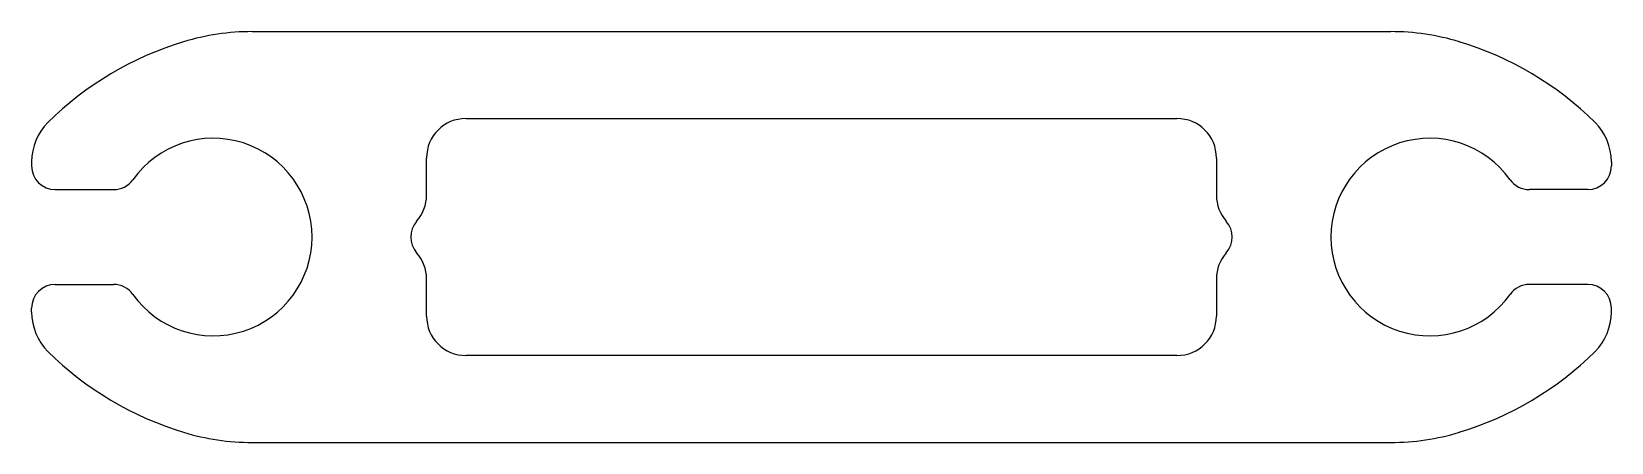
# Model space of a CAD drawing. Extents: x 614.6 to 634.6, y 670.8 to 676.
import ezdxf

# ---------------------------------------------------------------- set-up
doc = ezdxf.new("R2010")
doc.units = 0
doc.layers.get('0').update_dxf_attribs({"linetype": 'CONTINUOUS'})

msp = doc.modelspace()

# ---------------------------------------------------------------- linework, layer by layer
at = {"color": 0}
for p, q in [((617.4, 675.95), (631.816, 675.95)), ((620.108, 674.85), (629.108, 674.85)), ((614.608, 674.302), (614.608, 674.25)), ((619.608, 673.88), (619.608, 674.35)), ((629.608, 674.35), (629.608, 673.88)), ((634.608, 674.302), (634.608, 674.25)), ((614.908, 673.95), (615.646, 673.95)), ((634.308, 673.95), (633.57, 673.95)), ((619.608, 672.35), (619.608, 672.821)), ((629.608, 672.821), (629.608, 672.35)), ((614.908, 672.75), (615.646, 672.75)), ((634.308, 672.75), (633.57, 672.75)), ((614.608, 672.399), (614.608, 672.45)), ((634.608, 672.399), (634.608, 672.45)), ((629.108, 671.85), (620.108, 671.85)), ((617.4, 670.75), (631.816, 670.75))]:
    msp.add_line(p, q, dxfattribs=at)
for centre, radius, start, end in [((617.729, 671.861), 4.138, 106.7987, 134.7681), ((617.4, 672.95), 3, 90, 106.7987), ((631.816, 672.95), 3, 73.2013, 90), ((631.487, 671.861), 4.138, 45.2319, 73.2013), ((620.108, 674.35), 0.5, 90, 180), ((629.108, 674.35), 0.5, 0, 90), ((615.308, 674.302), 0.7, 134.7681, 180), ((616.908, 673.35), 1.25, 215.4959, 144.5041), ((632.308, 673.35), 1.25, 35.4959, 324.5041), ((633.908, 674.302), 0.7, 0, 45.2319), ((614.908, 674.25), 0.3, 180, 270), ((634.308, 674.25), 0.3, 270, 0), ((615.646, 674.25), 0.3, 270, 324.5041), ((633.57, 674.25), 0.3, 215.4959, 270), ((619.108, 673.88), 0.5, 318.5904, 0), ((630.108, 673.88), 0.5, 180, 221.4096), ((619.708, 673.35), 0.3, 138.5904, 221.4096), ((629.508, 673.35), 0.3, 318.5904, 41.4096), ((619.108, 672.821), 0.5, 0, 41.4096), ((630.108, 672.821), 0.5, 138.5904, 180), ((614.908, 672.45), 0.3, 90, 180), ((615.646, 672.45), 0.3, 35.4959, 90), ((633.57, 672.45), 0.3, 90, 144.5041), ((634.308, 672.45), 0.3, 0, 90), ((615.308, 672.399), 0.7, 180, 225.2319), ((620.108, 672.35), 0.5, 180, 270), ((629.108, 672.35), 0.5, 270, 0), ((633.908, 672.399), 0.7, 314.7681, 0), ((617.729, 674.84), 4.138, 225.2319, 253.2013), ((631.487, 674.84), 4.138, 286.7987, 314.7681), ((617.4, 673.75), 3, 253.2013, 270), ((631.816, 673.75), 3, 270, 286.7987)]:
    msp.add_arc(centre, radius, start, end, dxfattribs=at)

doc.saveas('drawing.dxf')
